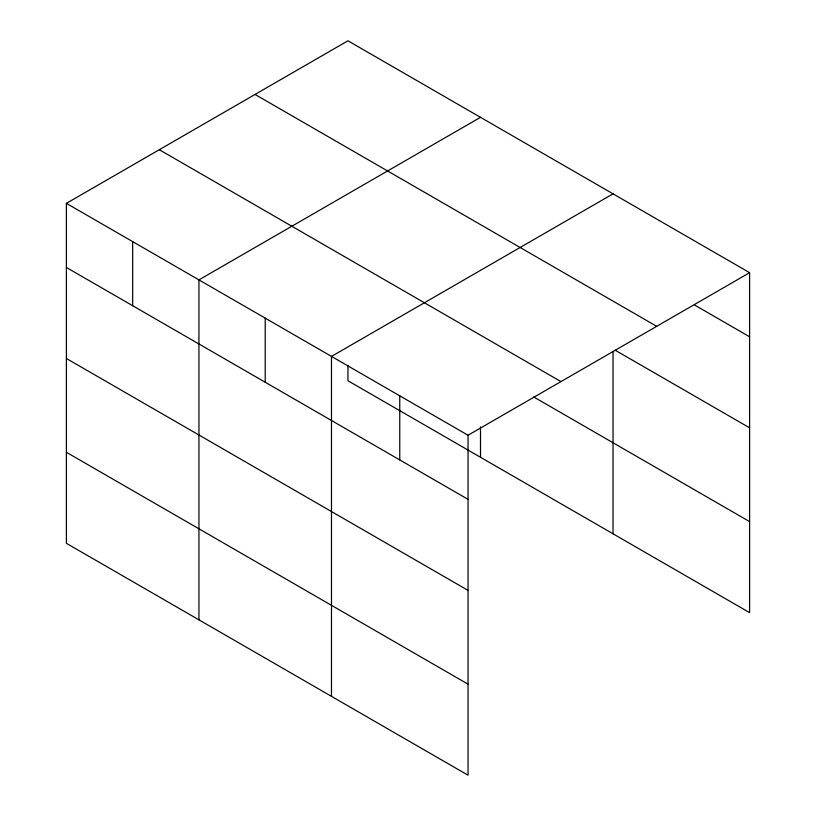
<?xml version="1.0" encoding="UTF-8"?>
<svg xmlns="http://www.w3.org/2000/svg" width="816" height="816" viewBox="0 0 816 816"><rect width="100%" height="100%" fill="white"/><g stroke="black" fill="none" stroke-linecap="round" stroke-linejoin="round"><path stroke-width="1.22" d="M468.037 590.376L468.037 435.244L66.392 203.357L66.392 543.313L468.037 775.2L468.037 590.376L66.392 358.489M66.392 203.357L347.963 40.8L749.608 272.687L749.608 612.643L347.963 380.756L347.963 365.578M480.502 117.32L198.941 279.878L198.941 619.834M613.04 193.841L331.48 356.408L331.48 696.354M468.037 435.244L749.608 272.687M694.538 304.99L749.608 336.784M255.041 94.442L656.686 326.329M615.244 350.248L749.608 427.819M159.314 149.716L560.959 381.602M533.735 396.974L749.608 521.608M66.392 267.454L468.037 499.341M66.392 452.278L468.037 684.165M613.04 351.512L613.04 533.797M480.502 426.931L480.502 457.276M399.758 395.821L399.758 459.928M265.21 318.138L265.21 382.245M132.671 241.618L132.671 305.714"/></g></svg>
